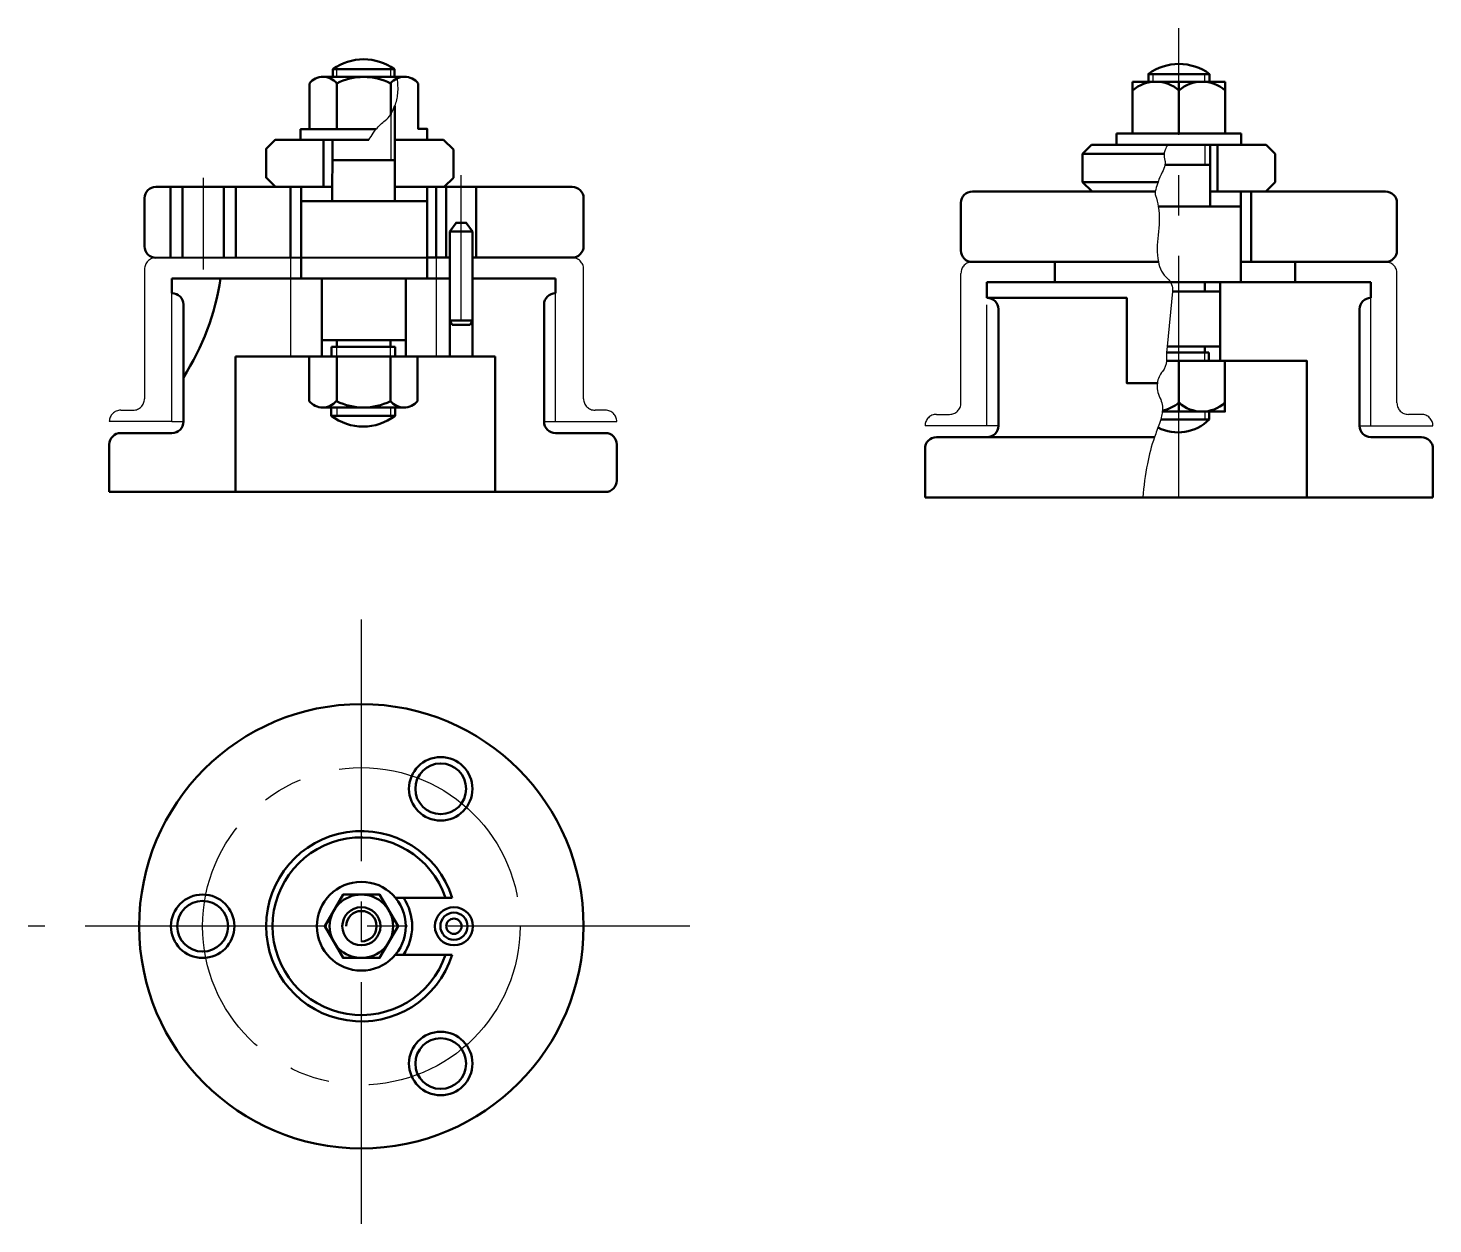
# Model space of a CAD drawing. Header units: millimetres. Extents: x 1560 to 1671, y 1709 to 1803.
import ezdxf

# ---------------------------------------------------------------- set-up
doc = ezdxf.new("R2010")
doc.units = ezdxf.units.MM
doc.linetypes.add('CENTER2', pattern=[28.575, 19.05, -3.175, 3.175, -3.175])
doc.linetypes.add('PHANTOM2', pattern=[31.75, 15.875, -3.175, 3.175, -3.175, 3.175, -3.175])
for name, color, linetype in [('中心线', 1, 'CENTER2'), ('双点划线', 7, 'PHANTOM2'), ('细实线', 3, 'Continuous')]:
    doc.layers.add(name, color=color, linetype=linetype)
doc.layers.add('粗实线', color=7, linetype='Continuous', lineweight=50)

msp = doc.modelspace()

# ---------------------------------------------------------------- linework, layer by layer
at = {"layer": '中心线'}
for p, q in [((1650.89, 1765.96), (1650.89, 1802.95)), ((1594.36, 1779.9), (1594.36, 1791.36)), ((1574.04, 1791.16), (1574.04, 1783.92)), ((1586.5, 1708.73), (1586.5, 1757.26)), ((1612.36, 1732.18), (1560.25, 1732.18))]:
    msp.add_line(p, q, dxfattribs=at)
msp.add_circle((1586.5, 1732.18), 12.5, dxfattribs=at)
at = {"layer": '双点划线'}
for p, q in [((1603.1, 1784.86), (1603.1, 1784.86)), ((1569.42, 1783.95), (1569.42, 1773.74)), ((1604, 1773.74), (1604, 1783.96)), ((1633.72, 1773.41), (1633.72, 1783.62)), ((1634.62, 1784.52), (1634.62, 1784.52)), ((1668.06, 1773.41), (1668.06, 1783.62)), ((1571.58, 1771.94), (1571.58, 1782.06)), ((1601.79, 1771.94), (1601.79, 1782.06)), ((1666.01, 1771.61), (1666.01, 1781.69)), ((1635.77, 1771.61), (1635.77, 1781.15)), ((1567.55, 1772.84), (1568.52, 1772.84)), ((1605.72, 1772.84), (1604.9, 1772.84)), ((1631.79, 1772.51), (1632.82, 1772.51)), ((1669.99, 1772.51), (1668.96, 1772.51)), ((1571.58, 1771.94), (1566.65, 1771.94)), ((1566.65, 1771.94), (1566.65, 1771.94)), ((1571.58, 1771.94), (1572.48, 1771.94)), ((1600.89, 1771.94), (1606.62, 1771.94)), ((1606.62, 1771.94), (1606.62, 1771.94)), ((1636.67, 1771.61), (1630.89, 1771.61)), ((1630.89, 1771.61), (1630.89, 1771.61)), ((1665.11, 1771.61), (1670.89, 1771.61)), ((1670.89, 1771.61), (1670.89, 1771.61))]:
    msp.add_line(p, q, dxfattribs=at)
for centre, start, end in [((1570.32, 1783.95), 90.0285, 180), ((1603.1, 1783.96), 0, 90), ((1634.62, 1783.62), 90, 180), ((1667.16, 1783.62), 0, 90), ((1568.52, 1773.74), 270, 0), ((1604.9, 1773.74), 180, 270), ((1567.55, 1771.94), 90, 180), ((1605.72, 1771.94), 0, 90), ((1631.79, 1771.61), 90, 180), ((1632.82, 1773.41), 270, 0), ((1668.96, 1773.41), 180, 270), ((1669.99, 1771.61), 0, 90)]:
    msp.add_arc(centre, 0.9, start, end, dxfattribs=at)
at = {"layer": '粗实线'}
for p, q in [((1648.48, 1798.72), (1648.48, 1799.32)), ((1648.48, 1799.32), (1650.89, 1799.32)), ((1653.3, 1799.32), (1650.89, 1799.32)), ((1653.3, 1798.72), (1653.3, 1799.32)), ((1584.56, 1794.97), (1584.56, 1798.59)), ((1588.81, 1798.59), (1588.81, 1796.13)), ((1647.24, 1794.74), (1647.24, 1798.72)), ((1647.24, 1798.72), (1650.89, 1798.72)), ((1654.54, 1798.72), (1650.89, 1798.72)), ((1650.89, 1794.65), (1650.89, 1798.72)), ((1654.54, 1794.74), (1654.54, 1798.72)), ((1589.13, 1790.44), (1589.13, 1796.82)), ((1582.41, 1794.97), (1587.65, 1794.97)), ((1645.98, 1793.75), (1645.98, 1794.65)), ((1645.98, 1794.65), (1650.89, 1794.65)), ((1655.8, 1794.65), (1650.89, 1794.65)), ((1655.8, 1793.75), (1655.8, 1794.65)), ((1583.53, 1790.44), (1583.53, 1794.14)), ((1584.22, 1792.53), (1584.22, 1794.14)), ((1584.22, 1794.14), (1587.1, 1794.14)), ((1643.3, 1793.04), (1644.01, 1793.75)), ((1644.01, 1793.75), (1650.89, 1793.75)), ((1657.77, 1793.75), (1650.89, 1793.75)), ((1653.34, 1790.07), (1653.34, 1793.75)), ((1653.93, 1790.07), (1653.93, 1793.75)), ((1658.48, 1793.04), (1657.77, 1793.75)), ((1584.22, 1792.53), (1584.2, 1790.44)), ((1584.22, 1792.53), (1589.13, 1792.53)), ((1643.3, 1790.81), (1643.3, 1793.04)), ((1643.3, 1793.04), (1649.72, 1793.04)), ((1658.48, 1790.81), (1658.48, 1793.04)), ((1653.34, 1792.17), (1649.79, 1792.17)), ((1581.76, 1790.44), (1570.32, 1790.44)), ((1571.46, 1790.44), (1571.46, 1784.85)), ((1572.42, 1790.44), (1572.42, 1784.85)), ((1575.66, 1784.85), (1575.66, 1790.44)), ((1576.6, 1784.85), (1576.6, 1790.44)), ((1580.91, 1784.85), (1580.91, 1790.44)), ((1584.2, 1790.44), (1581.76, 1790.44)), ((1581.76, 1790.44), (1581.76, 1783.21)), ((1591.68, 1790.44), (1589.13, 1790.44)), ((1591.68, 1790.44), (1591.68, 1783.21)), ((1591.68, 1790.44), (1603.1, 1790.44)), ((1592.38, 1784.86), (1592.38, 1790.44)), ((1593.17, 1790.44), (1593.17, 1784.86)), ((1595.55, 1784.86), (1595.55, 1790.44)), ((1644.05, 1790.07), (1643.3, 1790.81)), ((1643.3, 1790.81), (1649.24, 1790.81)), ((1657.73, 1790.07), (1658.48, 1790.81)), ((1569.42, 1789.54), (1569.42, 1785.75)), ((1604, 1789.54), (1604, 1785.76)), ((1633.72, 1785.42), (1633.72, 1789.17)), ((1634.62, 1790.07), (1644.05, 1790.07)), ((1644.05, 1790.07), (1649.02, 1790.07)), ((1655.77, 1790.07), (1653.34, 1790.07)), ((1653.34, 1790.07), (1653.34, 1788.88)), ((1667.16, 1790.07), (1657.73, 1790.07)), ((1668.06, 1785.42), (1668.06, 1789.17)), ((1655.77, 1788.88), (1649.26, 1788.88)), ((1591.68, 1784.86), (1570.32, 1784.85)), ((1593.46, 1784.86), (1591.68, 1784.86)), ((1603.1, 1784.86), (1595.26, 1784.86)), ((1649.27, 1784.52), (1634.62, 1784.52)), ((1641.12, 1784.52), (1641.12, 1782.93)), ((1655.77, 1784.52), (1655.77, 1782.93)), ((1660.03, 1782.93), (1660.03, 1784.52)), ((1660.03, 1784.52), (1667.16, 1784.52)), ((1593.46, 1783.21), (1571.58, 1783.21)), ((1571.58, 1783.21), (1571.58, 1782.06)), ((1583.39, 1777.08), (1583.39, 1783.21)), ((1590, 1777.08), (1590, 1783.21)), ((1601.79, 1783.21), (1595.26, 1783.21)), ((1601.79, 1782.06), (1601.79, 1783.21)), ((1635.77, 1781.69), (1635.77, 1782.93)), ((1635.77, 1782.93), (1650.49, 1782.93)), ((1666.01, 1782.93), (1650.49, 1782.93)), ((1654.13, 1776.73), (1654.13, 1782.93)), ((1666.01, 1781.69), (1666.01, 1782.93)), ((1654.13, 1782.19), (1650.38, 1782.19)), ((1572.48, 1771.94), (1572.48, 1781.16)), ((1600.89, 1771.94), (1600.89, 1781.16)), ((1636.67, 1771.61), (1636.67, 1780.79)), ((1665.11, 1771.61), (1665.11, 1780.79)), ((1595.26, 1779.9), (1593.46, 1779.9)), ((1583.39, 1778.35), (1590, 1778.35)), ((1584.56, 1778.35), (1584.56, 1777.82)), ((1588.79, 1778.35), (1588.79, 1777.82)), ((1576.58, 1777.08), (1597.04, 1777.08)), ((1576.58, 1777.08), (1576.58, 1766.4)), ((1582.39, 1773.54), (1582.39, 1777.08)), ((1589.16, 1777.82), (1584.14, 1777.82)), ((1584.14, 1777.82), (1584.14, 1777.08)), ((1584.56, 1777.08), (1584.56, 1773.54)), ((1588.79, 1777.08), (1588.79, 1773.54)), ((1589.16, 1777.08), (1589.16, 1777.82)), ((1590.93, 1777.08), (1590.93, 1773.54)), ((1597.04, 1777.08), (1597.04, 1766.4)), ((1654.13, 1777.87), (1649.95, 1777.87)), ((1649.95, 1777.38), (1653.25, 1777.38)), ((1653.25, 1777.38), (1653.25, 1776.73)), ((1649.95, 1776.73), (1650.89, 1776.73)), ((1650.89, 1772.73), (1650.89, 1776.73)), ((1584.53, 1773.54), (1584.56, 1773.54)), ((1589.89, 1773.04), (1583.43, 1773.04)), ((1584.13, 1773.04), (1584.13, 1772.4)), ((1589.16, 1772.4), (1589.16, 1773.04)), ((1584.13, 1772.4), (1589.16, 1772.4)), ((1567.55, 1771.04), (1571.58, 1771.04)), ((1605.72, 1771.04), (1601.79, 1771.04)), ((1631.79, 1770.71), (1635.77, 1770.71)), ((1669.99, 1770.71), (1666.01, 1770.71)), ((1566.65, 1766.4), (1566.65, 1770.14)), ((1606.62, 1767.3), (1606.62, 1770.14)), ((1630.89, 1765.96), (1630.89, 1769.81)), ((1670.89, 1765.96), (1670.89, 1769.81)), ((1566.65, 1766.4), (1605.72, 1766.4)), ((1630.89, 1765.96), (1670.89, 1765.96)), ((1589.18, 1734.43), (1593.65, 1734.43)), ((1589.18, 1729.93), (1593.65, 1729.93))]:
    msp.add_line(p, q, dxfattribs=at)
at = {"layer": '粗实线', "color": 0}
for p, q in [((1593.46, 1786.91), (1595.26, 1786.91)), ((1652.93, 1782.19), (1652.93, 1782.93)), ((1593.46, 1779.9), (1593.46, 1779.56)), ((1593.46, 1779.9), (1593.65, 1779.56)), ((1593.65, 1779.56), (1595.07, 1779.56)), ((1595.26, 1779.9), (1595.07, 1779.56)), ((1652.93, 1777.38), (1652.93, 1777.87))]:
    msp.add_line(p, q, dxfattribs=at)
at = {"layer": '粗实线'}
for points in [[(1583.48, 1799.11), (1589.89, 1799.11)], [(1589.1, 1799.11), (1589.1, 1799.7), (1584.26, 1799.7), (1584.26, 1799.11)], [(1581.71, 1794.14), (1581.71, 1794.97), (1582.41, 1794.97), (1582.41, 1798.59)], [(1590.97, 1798.59), (1590.97, 1795.02), (1591.67, 1795.02), (1591.67, 1794.14)], [(1584.22, 1794.14), (1579.71, 1794.14), (1579, 1793.43), (1579, 1791.17), (1579.73, 1790.44)], [(1589.13, 1794.14), (1592.98, 1794.14)], [(1592.98, 1794.14), (1589.13, 1794.14)], [(1592.98, 1794.14), (1593.75, 1793.38), (1593.75, 1791.16), (1593.02, 1790.44)], [(1584.2, 1790.44), (1584.2, 1789.3)], [(1589.13, 1790.44), (1589.13, 1789.3), (1591.68, 1789.3)], [(1589.13, 1789.3), (1581.76, 1789.3)], [(1660.03, 1784.52), (1655.77, 1784.52), (1655.77, 1790.07), (1656.57, 1790.07), (1656.57, 1784.52)], [(1657.73, 1790.07), (1656.57, 1790.07)], [(1595.26, 1777.08), (1595.26, 1786.91), (1594.76, 1787.61), (1593.96, 1787.61), (1593.46, 1786.91), (1593.46, 1777.08)], [(1635.77, 1781.69), (1646.78, 1781.69), (1646.78, 1774.97), (1649.19, 1774.97)], [(1660.95, 1765.96), (1660.95, 1776.73), (1654.51, 1776.73), (1654.51, 1772.73), (1649.58, 1772.73)], [(1654.51, 1776.73), (1650.89, 1776.73)], [(1653.26, 1772.73), (1653.26, 1772.11), (1649.47, 1772.11)], [(1635.77, 1770.71), (1648.96, 1770.71)]]:
    msp.add_lwpolyline(points, dxfattribs=at)
msp.add_lwpolyline([(1589.39, 1732.18), (1587.94, 1734.68), (1585.06, 1734.68), (1583.61, 1732.18), (1585.06, 1729.68), (1587.94, 1729.68)], close=True, dxfattribs=at)
for centre, radius in [((1586.5, 1732.18), 17.5), ((1592.75, 1743.01), 2.5), ((1592.75, 1743.01), 2), ((1586.5, 1732.18), 3.5), ((1574, 1732.18), 2.5), ((1574, 1732.18), 2), ((1586.5, 1732.18), 2.5), ((1586.5, 1732.18), 1.5), ((1593.79, 1732.18), 1.5), ((1593.79, 1732.18), 1.07), ((1593.79, 1732.18), 0.6), ((1592.75, 1721.36), 2.5), ((1592.75, 1721.36), 2)]:
    msp.add_circle(centre, radius, dxfattribs=at)
for centre, radius, start, end in [((1586.68, 1796.38), 4.11, 53.8578, 126.1422), ((1650.89, 1796.04), 4.08, 53.7064, 126.2936), ((1583.48, 1797.74), 1.37, 38.3439, 141.6561), ((1586.68, 1794.48), 4.62, 62.6051, 117.3949), ((1589.89, 1797.72), 1.39, 38.781, 141.219), ((1570.32, 1789.54), 0.9, 90, 180), ((1603.1, 1789.54), 0.9, 0, 90), ((1634.62, 1789.17), 0.9, 90, 180), ((1667.16, 1789.17), 0.9, 0, 90), ((1570.32, 1785.75), 0.9, 180, 270.0285), ((1603.1, 1785.76), 0.9, 270, 0), ((1634.62, 1785.42), 0.9, 180, 270), ((1667.16, 1785.42), 0.9, 270, 0), ((1555.76, 1786.16), 19.87, 327.2981, 351.4645), ((1571.58, 1781.16), 0.9, 0, 90), ((1601.79, 1781.16), 0.9, 90, 180), ((1635.77, 1780.79), 0.9, 0, 90), ((1666.01, 1780.79), 0.9, 90, 180), ((1583.46, 1774.44), 1.39, 219.8847, 320.1153), ((1586.67, 1777.78), 4.73, 243.423, 296.577), ((1589.86, 1774.44), 1.39, 219.8847, 320.1153), ((1571.58, 1771.94), 0.9, 270, 0), ((1586.64, 1775.66), 4.11, 232.3557, 307.6443), ((1601.79, 1771.94), 0.9, 180, 270), ((1635.77, 1771.61), 0.9, 270, 0), ((1650.82, 1774.56), 3.47, 242.9665, 314.8889), ((1666.01, 1771.61), 0.9, 180, 270), ((1567.55, 1770.14), 0.9, 90, 180), ((1605.72, 1770.14), 0.9, 0, 90), ((1631.79, 1769.81), 0.9, 90, 180), ((1669.99, 1769.81), 0.9, 0, 90), ((1605.72, 1767.3), 0.9, 270, 0), ((1586.5, 1732.18), 7.5, 17.4576, 342.5424), ((1586.5, 1732.18), 7, 18.7493, 341.2507), ((1586.5, 1732.18), 4, 325.787, 34.191), ((1586.5, 1732.18), 1.2, 270, 180)]:
    msp.add_arc(centre, radius, start, end, dxfattribs=at)
at = {"layer": '粗实线', "color": 0}
for centre, radius, start, end in [((1649.07, 1795.94), 2.78, 48.9484, 131.0516), ((1652.71, 1795.94), 2.78, 48.9484, 131.0516), ((1649.05, 1775.58), 2.82, 280.9421, 310.7215), ((1652.7, 1775.38), 2.65, 227.0829, 312.9171)]:
    msp.add_arc(centre, radius, start, end, dxfattribs=at)
at = {"layer": '细实线', "color": 0}
for p, q in [((1584.56, 1799.11), (1584.56, 1799.7)), ((1588.81, 1799.11), (1588.81, 1799.7)), ((1648.85, 1798.72), (1648.85, 1799.32)), ((1652.93, 1798.72), (1652.93, 1799.32)), ((1588.81, 1796.13), (1588.81, 1792.53)), ((1652.93, 1793.75), (1652.93, 1792.17)), ((1580.91, 1784.85), (1580.91, 1777.08)), ((1592.38, 1784.86), (1592.38, 1777.08)), ((1584.56, 1777.08), (1584.56, 1777.82)), ((1588.79, 1777.08), (1588.79, 1777.82)), ((1652.93, 1776.73), (1652.93, 1777.38)), ((1584.56, 1773.04), (1584.56, 1772.4)), ((1588.79, 1773.04), (1588.79, 1772.4)), ((1652.93, 1772.73), (1652.93, 1772.11))]:
    msp.add_line(p, q, dxfattribs=at)
for points in [[(1587.1, 1794.14, -0.018861), (1587.43, 1794.68, -0.032115), (1587.65, 1794.97, -0.048038), (1588.38, 1795.67, 0.078831), (1588.81, 1796.13, 0.03818), (1588.88, 1796.26, 0.009073), (1589.13, 1796.82, 0.07801), (1589.37, 1797.79, 0.064777), (1589.32, 1798.98)], [(1650.01, 1793.75, 0.054358), (1649.8, 1793.35, 0.077728), (1649.72, 1793.04, 0.095463), (1649.78, 1792.52, -0.142662), (1649.79, 1792.17, -0.050761), (1649.57, 1791.6, 0.036335), (1649.24, 1790.81, 0.008443), (1649.06, 1790.24, 0.028638), (1649.02, 1790.07, 0.123931), (1649.05, 1789.75, -0.042809), (1649.26, 1788.88, -0.076084), (1649.25, 1786.63, 0.081554), (1649.27, 1784.52, 0.166995), (1649.99, 1783.21, -0.236941), (1650.38, 1782.19), (1649.95, 1777.87), (1649.9, 1777.38, 0.036266), (1649.9, 1777.17, -0.017427), (1649.9, 1776.73, -0.171293), (1649.59, 1775.9, 0.146948), (1649.19, 1774.97, 0.149187), (1649.39, 1773.82, -0.156273), (1649.58, 1772.73, -0.007007), (1649.5, 1772.26, -0.0209), (1649.47, 1772.11, -0.028607), (1649.36, 1771.79, 0.008392), (1648.96, 1770.71, 0.03645), (1648.4, 1768.62, 0.029372), (1648.04, 1765.96)]]:
    msp.add_lwpolyline(points, format="xyb", dxfattribs=at)

doc.saveas('drawing.dxf')
